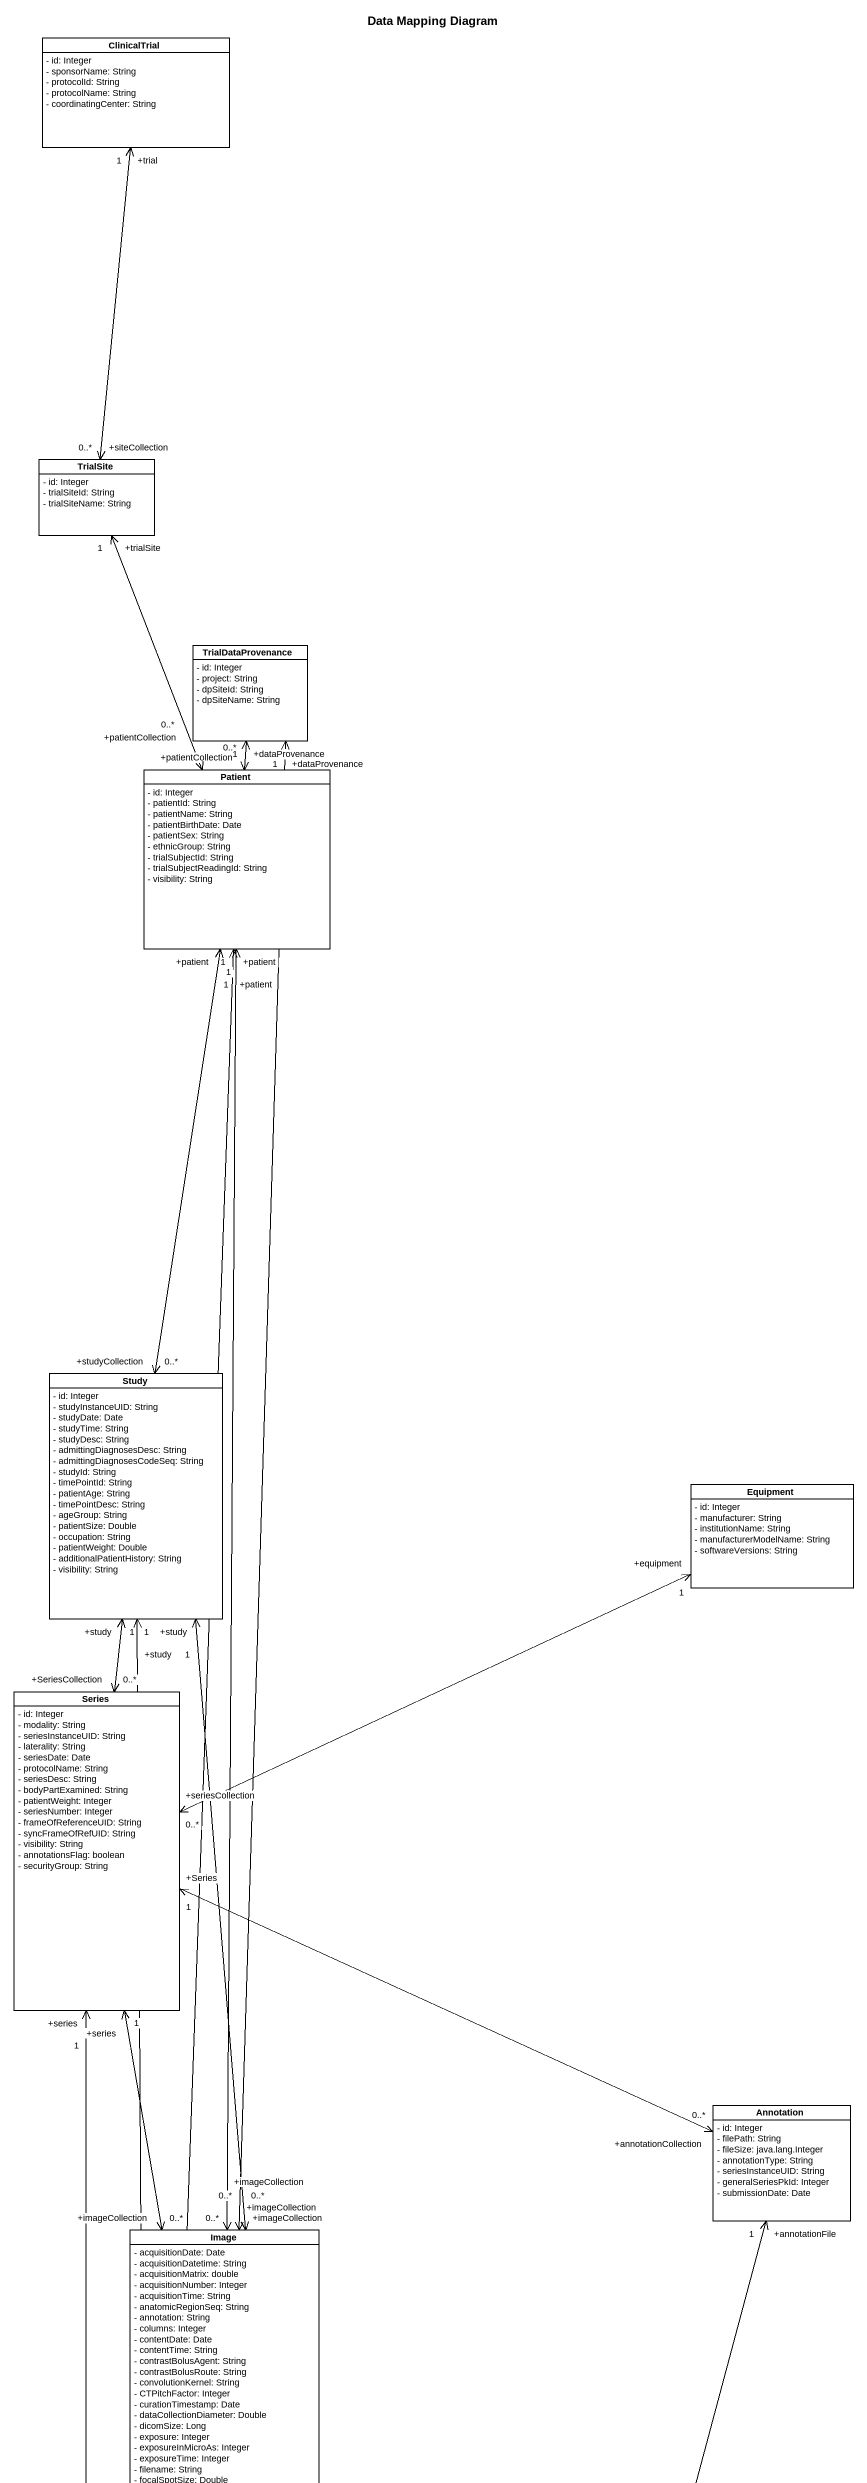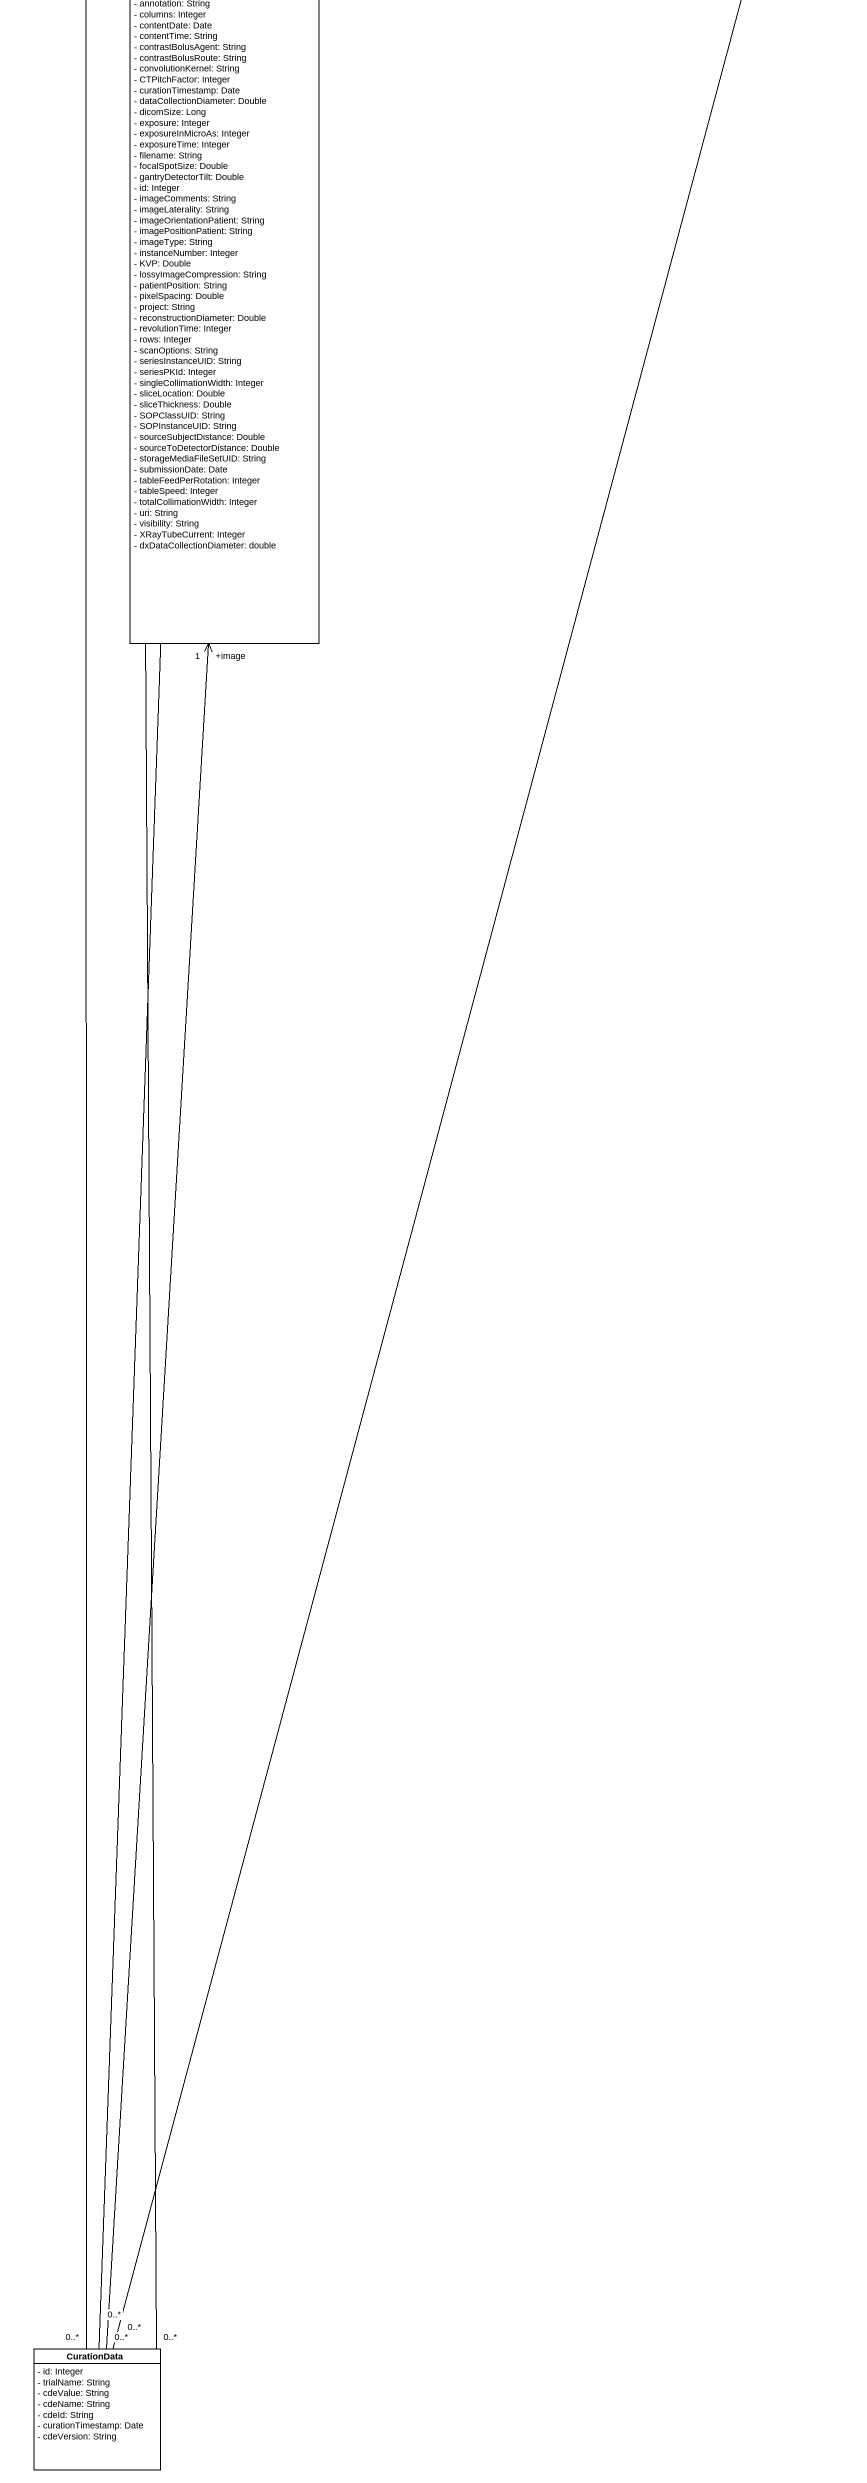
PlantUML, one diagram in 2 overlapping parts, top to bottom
@startuml
title Data Mapping Diagram
hide circle
hide empty members
skinparam classAttributeIconSize 0
class ClinicalTrial {
  - id: Integer
  - sponsorName: String
  - protocolId: String
  - protocolName: String
  - coordinatingCenter: String
}
class TrialSite {
  - id: Integer
  - trialSiteId: String
  - trialSiteName: String
}
class TrialDataProvenance {
  - id: Integer
  - project: String
  - dpSiteId: String
  - dpSiteName: String
}
class Patient {
  - id: Integer
  - patientId: String
  - patientName: String
  - patientBirthDate: Date
  - patientSex: String
  - ethnicGroup: String
  - trialSubjectId: String
  - trialSubjectReadingId: String
  - visibility: String
}
class Study {
  - id: Integer
  - studyInstanceUID: String
  - studyDate: Date
  - studyTime: String
  - studyDesc: String
  - admittingDiagnosesDesc: String
  - admittingDiagnosesCodeSeq: String
  - studyId: String
  - timePointId: String
  - patientAge: String
  - timePointDesc: String
  - ageGroup: String
  - patientSize: Double
  - occupation: String
  - patientWeight: Double
  - additionalPatientHistory: String
  - visibility: String
}
class Equipment {
  - id: Integer
  - manufacturer: String
  - institutionName: String
  - manufacturerModelName: String
  - softwareVersions: String
}
class Series {
  - id: Integer
  - modality: String
  - seriesInstanceUID: String
  - laterality: String
  - seriesDate: Date
  - protocolName: String
  - seriesDesc: String
  - bodyPartExamined: String
  - patientWeight: Integer
  - seriesNumber: Integer
  - frameOfReferenceUID: String
  - syncFrameOfRefUID: String
  - visibility: String
  - annotationsFlag: boolean
  - securityGroup: String
}
class "Annotation" as Annotation_ {
  - id: Integer
  - filePath: String
  - fileSize: java.lang.Integer
  - annotationType: String
  - seriesInstanceUID: String
  - generalSeriesPkId: Integer
  - submissionDate: Date
}
class Image {
  - acquisitionDate: Date
  - acquisitionDatetime: String
  - acquisitionMatrix: double
  - acquisitionNumber: Integer
  - acquisitionTime: String
  - anatomicRegionSeq: String
  - annotation: String
  - columns: Integer
  - contentDate: Date
  - contentTime: String
  - contrastBolusAgent: String
  - contrastBolusRoute: String
  - convolutionKernel: String
  - CTPitchFactor: Integer
  - curationTimestamp: Date
  - dataCollectionDiameter: Double
  - dicomSize: Long
  - exposure: Integer
  - exposureInMicroAs: Integer
  - exposureTime: Integer
  - filename: String
  - focalSpotSize: Double
  - gantryDetectorTilt: Double
  - id: Integer
  - imageComments: String
  - imageLaterality: String
  - imageOrientationPatient: String
  - imagePositionPatient: String
  - imageType: String
  - instanceNumber: Integer
  - KVP: Double
  - lossyImageCompression: String
  - patientPosition: String
  - pixelSpacing: Double
  - project: String
  - reconstructionDiameter: Double
  - revolutionTime: Integer
  - rows: Integer
  - scanOptions: String
  - seriesInstanceUID: String
  - seriesPKId: Integer
  - singleCollimationWidth: Integer
  - sliceLocation: Double
  - sliceThickness: Double
  - SOPClassUID: String
  - SOPInstanceUID: String
  - sourceSubjectDistance: Double
  - sourceToDetectorDistance: Double
  - storageMediaFileSetUID: String
  - submissionDate: Date
  - tableFeedPerRotation: Integer
  - tableSpeed: Integer
  - totalCollimationWidth: Integer
  - uri: String
  - visibility: String
  - XRayTubeCurrent: Integer
  - dxDataCollectionDiameter: double
}
class CurationData {
  - id: Integer
  - trialName: String
  - cdeValue: String
  - cdeName: String
  - cdeId: String
  - curationTimestamp: Date
  - cdeVersion: String
}
TrialSite "+siteCollection\n0..*" <-up-> "+trial\n1" ClinicalTrial
TrialDataProvenance "+dataProvenance\n1" <--> "+patientCollection\n0..*" Patient
Patient "+patientCollection\n0..*" <-up-> "+trialSite\n1" TrialSite
Patient "+patient\n1" <--> "+studyCollection\n0..*" Study
Study "+study\n1" <--> "+SeriesCollection\n0..*" Series
Equipment "+equipment\n1" <-left-> "+seriesCollection\n0..*" Series
Series "+series\n1" <--> "+imageCollection\n0..*" Image
Annotation_ "+annotationCollection\n0..*" <-left-> "+Series\n1" Series
Image "+imageCollection\n0..*" <-up-> "+dataProvenance\n1" TrialDataProvenance
Image "+imageCollection\n0..*" <-up-> "+patient\n1" Patient
Image "+imageCollection\n0..*" <-up-> "+study\n1" Study
CurationData "0..*" -up-> "+patient\n1" Patient
CurationData "0..*" -up-> "+study\n1" Study
CurationData "0..*" -up-> "+series\n1" Series
CurationData "0..*" -up-> "+annotationFile\n1" Annotation_
CurationData "0..*" -up-> "+image\n1" Image
@enduml
